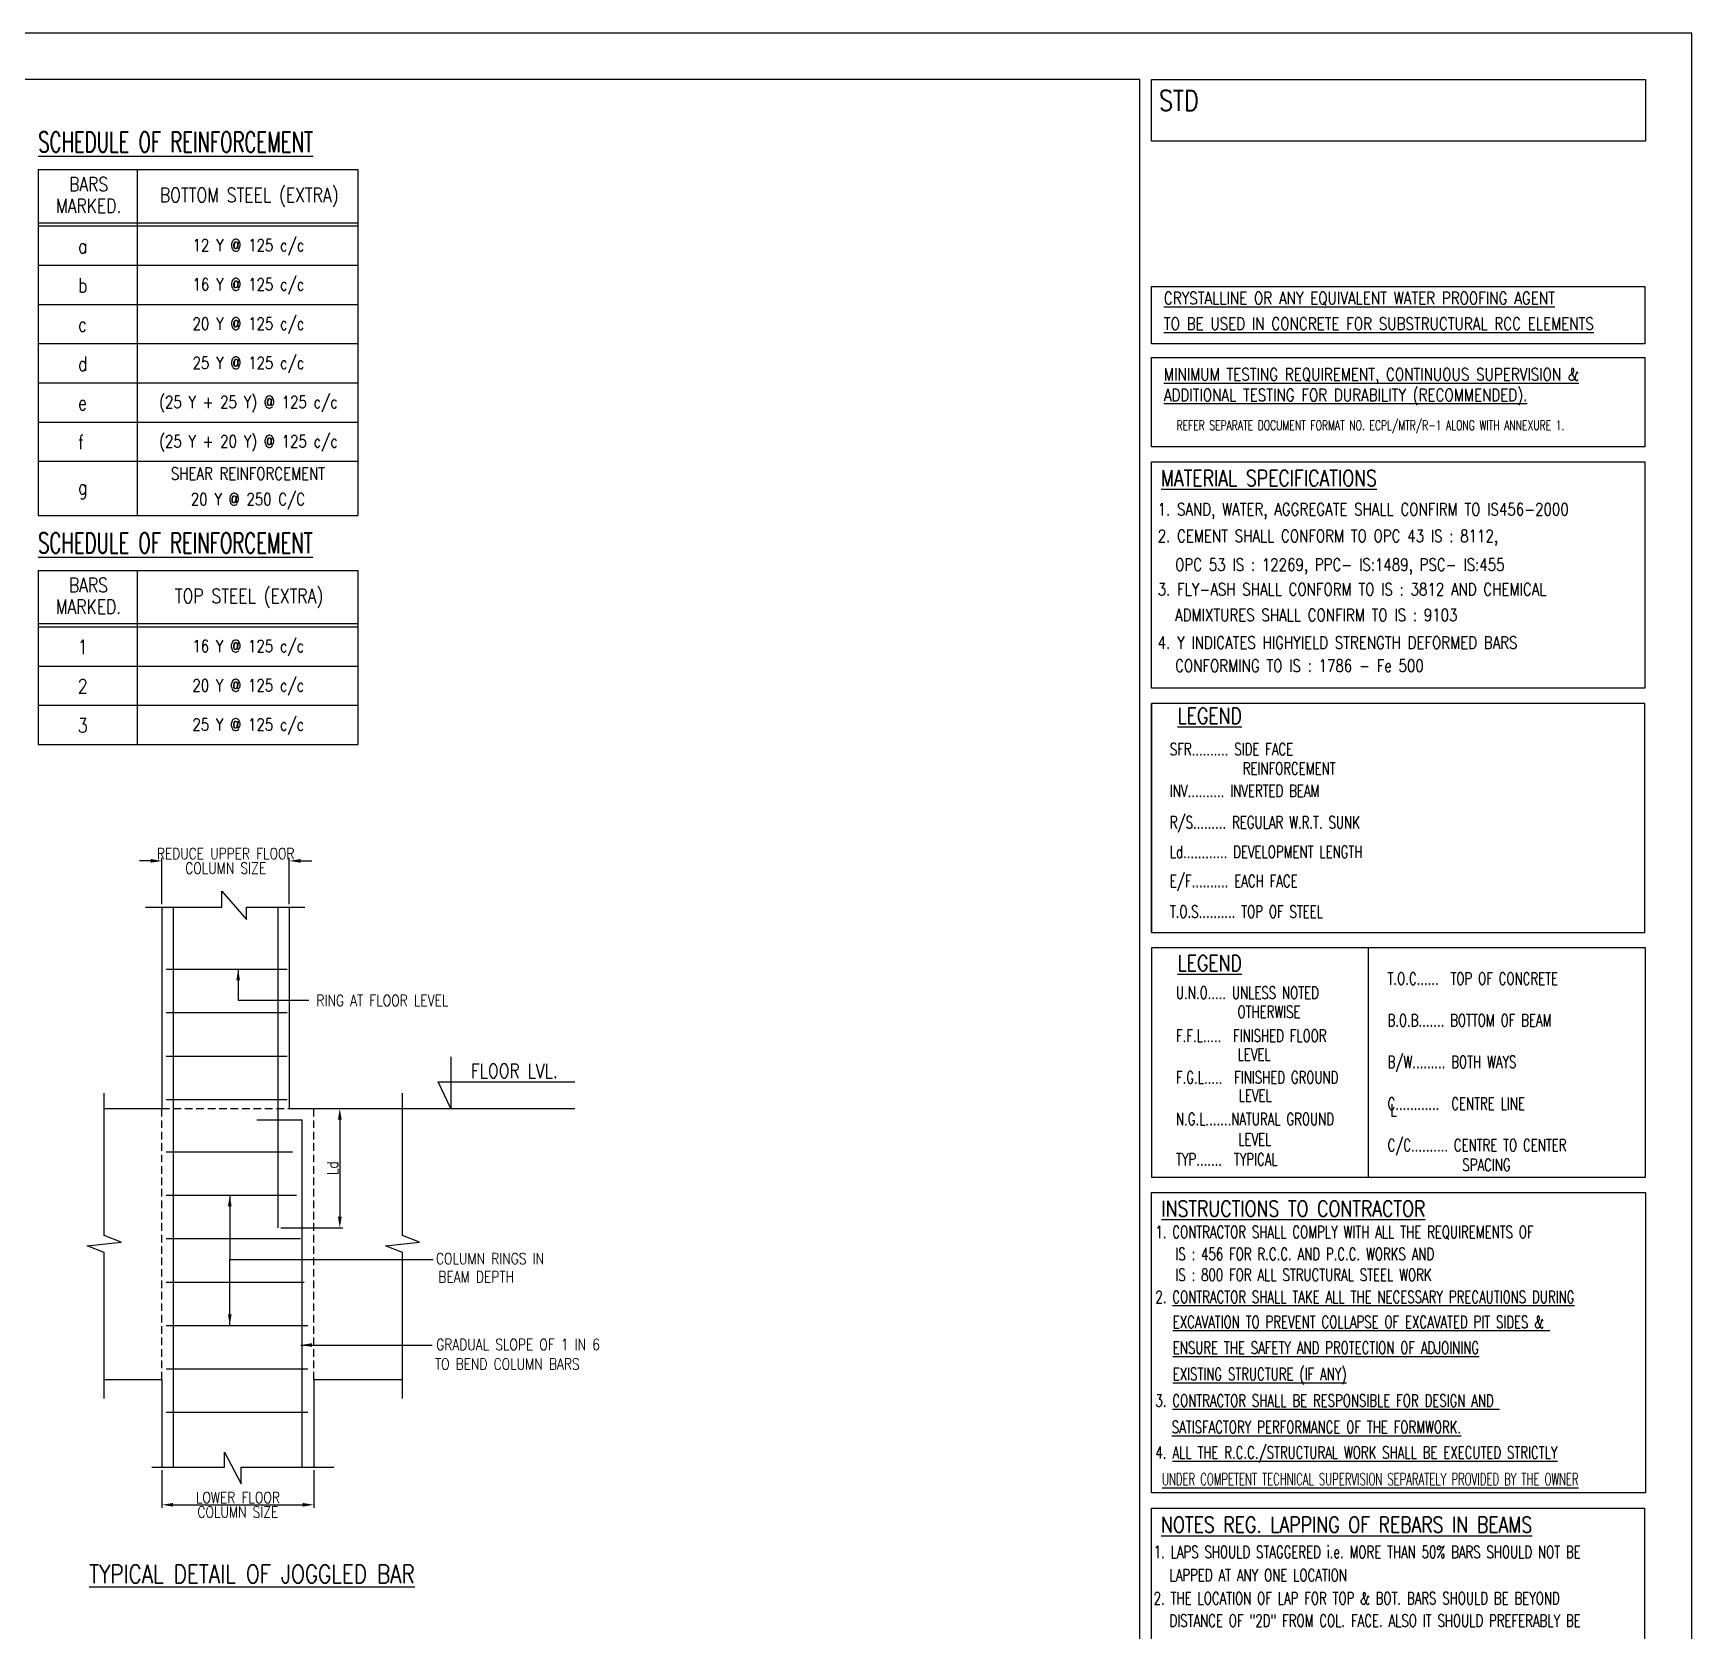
# Model space of a CAD drawing. Extents: x 345615 to 1272425, y -526289 to -156124.
# Drawn here: x 430547 to 471329, y -305099 to -265806 of the extents above; entities that cross this region are included whole.
import ezdxf
from ezdxf.enums import TextEntityAlignment as Align

# ---------------------------------------------------------------- set-up
doc = ezdxf.new("R2010")
doc.units = 0
doc.header["$LTSCALE"] = 500
doc.header["$MEASUREMENT"] = 0
doc.header["$PDMODE"] = 35
doc.header["$PDSIZE"] = -15
doc.linetypes.add('HIDDEN2', pattern=[0.1875, 0.125, -0.0625])
doc.layers.get('DEFPOINTS').update_dxf_attribs({"color": 4})
for name, color, linetype in [('BEAM', 4, 'Continuous'), ('BRAKE LINE', 8, 'Continuous'), ('DIM', 5, 'Continuous'), ('DIM1', 5, 'Continuous'), ('FRAME TABLE', 5, 'Continuous'), ('level', 3, 'Continuous'), ('notes', 1, 'Continuous'), ('S-273 DAI', 3, 'Continuous'), ('S-COLUMN', 1, 'Continuous'), ('S-CONCRET LINE', 4, 'Continuous'), ('S-REINFORCEMENT', 6, 'Continuous'), ('S-TEXT', 2, 'Continuous'), ('S-TEXT-1', 4, 'Continuous'), ('S-TITLE', 6, 'Continuous'), ('s_TITILE', 9, 'Continuous'), ('TEXT NORMAL', 4, 'Continuous'), ('TITLE', 4, 'Continuous'), ('TXT1', 2, 'Continuous')]:
    doc.layers.add(name, color=color, linetype=linetype)
doc.layers.add('HEADING-TXT', color=1, linetype='Continuous', lineweight=25)
doc.styles.add('ROMAND', font='simplex.shx')
doc.styles.add('ROMANS', font='simplex.shx', dxfattribs={"width": 0.8, "height": 275, "bigfont": 'bigfont.shx'})
doc.dimstyles.new('Copy of INT2TIMES', dxfattribs={"dimtxt": 300, "dimasz": 275, "dimexe": 75, "dimexo": 75, "dimgap": 40, "dimtad": 1, "dimdec": 0, "dimlfac": 0.5, "dimrnd": 5, "dimzin": 0, "dimdsep": 46, "dimtxsty": 'ROMANS', "dimcen": -1, "dimclrd": 5, "dimclre": 5, "dimclrt": 4, "dimadec": 0, "dimazin": 0, "dimtfac": 1, "dimtdec": 0, "dimtix": 1, "dimtofl": 0, "dimtmove": 2, "dimatfit": 3, "dimfxl": 0, "dimtolj": 1, "dimtzin": 0, "dimarcsym": 0})

# ---------------------------------------------------------------- blocks, each defined once
blk = doc.blocks.new('zw$155A')
at = {"layer": 'DIM1', "color": 7}
for points in [[(78700, 53637), (87191, 53637), (87191, 52650), (78700, 52650)], [(78700, 52414), (87191, 52414), (87191, 50881), (78700, 50881)], [(78700, 50618), (87190, 50618), (87190, 46725), (78700, 46725)], [(87190, 46462), (78700, 46462), (78700, 42515), (87190, 42515)], [(87204, 42252), (78700, 42252), (78700, 38305), (87204, 38305)], [(78700, 38042), (87200, 38042), (87200, 32869), (78700, 32869)], [(78700, 32606), (87187, 32606), (87187, 27974), (78700, 27974)]]:
    blk.add_lwpolyline(points, close=True, dxfattribs=at)
at = {"layer": 's_TITILE', "color": 7}
blk.add_lwpolyline([(0, 0), (88000, 0), (88000, 58000), (0, 58000)], close=True, dxfattribs=at)
at = {"layer": 's_TITILE', "color": 1}
for points in [[(1300, 800), (78500, 800), (78500, 57200), (1300, 57200)], [(78700, 57200), (87200, 57200), (87200, 56143), (78700, 56143)]]:
    blk.add_lwpolyline(points, close=True, dxfattribs=at)
at = {"layer": 'TITLE', "color": 0}
for p, q in [((78700, 42515), (78700, 46462)), ((82436, 38305), (82436, 42252))]:
    blk.add_line(p, q, dxfattribs=at)
at = {"layer": 'HEADING-TXT', "color": 6, "style": 'ROMANS', "width": 0.8}
for s, height, p in [('%%UCRYSTALLINE OR ANY EQUIVALENT WATER PROOFING AGENT', 212.41, (78913, 53332)), ('%%UTO BE USED IN CONCRETE FOR SUBSTRUCTURAL RCC ELEMENTS', 212.41, (78913, 52892)), ('%%UMATERIAL SPECIFICATIONS', 271.54, (78865, 50204)), ('%%ULEGEND', 271.5, (79148, 46111)), ('%%ULEGEND', 271.5, (79148, 41854)), ('%%UINSTRUCTIONS TO CONTRACTOR', 271.54, (78870, 37629)), ('%%UNOTES REG. LAPPING OF REBARS IN BEAMS', 271.54, (78866, 32187))]:
    blk.add_text(s, height=height, dxfattribs=at).set_placement(p)
at = {"layer": 'HEADING-TXT', "color": 6, "insert": (78913, 52232), "char_height": 212.411, "width": 8037.04, "attachment_point": 1, "style": 'ROMANS'}
blk.add_mtext('{\\LMINIMUM TESTING REQUIREMENT, CONTINUOUS \\Fsimplex.shx,bigfont.shx;SUPERVISION & ADDITIONAL TESTING \\Fsimplex.shx,bigfont.shx;FOR DURABILITY (RECOMMENDED).}', dxfattribs=at)
at = {"layer": 'notes', "color": 4, "style": 'ROMANS'}
for s, height, width, p in [('REFER SEPARATE DOCUMENT FORMAT NO. ECPL/MTR/R-1 ALONG WITH ANNEXURE 1.', 165.21, 0.7, (79131, 51167)), ('1. SAND, WATER, AGGREGATE SHALL CONFIRM TO IS456-2000', 211.2, 0.8, (78807, 49698)), ('2. CEMENT SHALL CONFORM TO OPC 43 IS : 8112,', 211.2, 0.8, (78807, 49239)), ('OPC 53 IS : 12269, PPC- IS:1489, PSC- IS:455  ', 211.2, 0.8, (79107, 48745)), ('3. FLY-ASH SHALL CONFORM TO IS : 3812 AND CHEMICAL ', 211.2, 0.8, (78807, 48321)), ('ADMIXTURES SHALL CONFIRM TO IS : 9103', 211.2, 0.8, (79107, 47878)), ('4. Y INDICATES HIGHYIELD STRENGTH DEFORMED BARS', 211.2, 0.8, (78807, 47403)), ('CONFORMING TO IS : 1786 - Fe 500', 211.2, 0.8, (79107, 47005)), ('SFR.......... SIDE FACE', 211.2, 0.7, (79016, 45568)), ('REINFORCEMENT', 211.2, 0.7, (80271, 45235)), ('INV.......... INVERTED BEAM', 211.2, 0.7, (79016, 44851)), ('R/S......... REGULAR W.R.T. SUNK', 211.2, 0.7, (79016, 44309)), ('Ld............ DEVELOPMENT LENGTH', 211.2, 0.7, (79016, 43801)), ('E/F.......... EACH FACE', 211.2, 0.7, (79016, 43299)), ('T.O.S.......... TOP OF STEEL', 211.2, 0.7, (79016, 42772)), ('T.O.C......  TOP OF CONCRETE', 211.2, 0.7, (82763, 41618)), ('U.N.O..... UNLESS NOTED', 211.2, 0.7, (79122, 41374)), ('OTHERWISE', 211.2, 0.7, (80181, 41046)), ('B.O.B....... BOTTOM OF BEAM', 211.2, 0.7, (82763, 40901)), ('F.F.L.....  FINISHED FLOOR', 211.2, 0.7, (79122, 40634)), ('LEVEL', 211.2, 0.7, (80181, 40312)), ('B/W......... BOTH WAYS', 211.2, 0.7, (82763, 40184)), ('F.G.L.....  FINISHED GROUND', 211.2, 0.7, (79122, 39917)), ('LEVEL', 211.2, 0.7, (80200, 39606)), ('N.G.L.......NATURAL GROUND', 211.2, 0.7, (79122, 39200)), ('C............  CENTRE LINE', 211.2, 0.7, (82763, 39467)), ('L', 211, 0.7, (82814, 39353)), ('LEVEL', 211.2, 0.7, (80193, 38849)), ('C/C.......... CENTRE TO CENTER', 211.2, 0.7, (82763, 38750)), ('TYP.......  TYPICAL', 211.2, 0.7, (79122, 38507)), ('SPACING', 211.2, 0.7, (84051, 38412)), ('1. CONTRACTOR SHALL COMPLY WITH ALL THE REQUIREMENTS OF ', 211.2, 0.7, (78768, 37255)), ('  IS : 456 FOR R.C.C. AND P.C.C. WORKS AND', 211.2, 0.7, (78908, 36877)), ('  IS : 800 FOR ALL STRUCTURAL STEEL WORK', 211.2, 0.7, (78908, 36518)), ('2. %%UCONTRACTOR SHALL TAKE ALL THE NECESSARY PRECAUTIONS DURING', 211.2, 0.7, (78768, 36138)), ('%%UEXCAVATION TO PREVENT COLLAPSE OF EXCAVATED PIT SIDES & ', 211.2, 0.7, (79066, 35707)), ('%%UENSURE THE SAFETY AND PROTECTION OF ADJOINING', 211.2, 0.7, (79066, 35263)), ('%%UEXISTING STRUCTURE (IF ANY)', 211.2, 0.7, (79066, 34809)), ('3. %%UCONTRACTOR SHALL BE RESPONSIBLE FOR DESIGN AND ', 211.2, 0.7, (78768, 34353)), ('%%uSATISFACTORY PERFORMANCE OF THE FORMWORK.', 211.2, 0.7, (79049, 33897)), ('4. %%UALL THE R.C.C./STRUCTURAL WORK SHALL BE EXECUTED STRICTLY', 211.2, 0.7, (78768, 33460)), ('%%UUNDER COMPETENT TECHNICAL SUPERVISION SEPARATELY PROVIDED BY THE OWNER', 211.2, 0.6, (78882, 33000)), ('1. LAPS SHOULD STAGGERED i.e. MORE THAN 50%%% BARS SHOULD NOT BE ', 211.2, 0.7, (78738, 31747)), ('LAPPED AT ANY ONE LOCATION', 211.2, 0.7, (79010, 31348)), ('2. THE LOCATION OF LAP FOR TOP & BOT. BARS SHOULD BE BEYOND ', 211.2, 0.7, (78738, 30950)), ('DISTANCE OF "2D" FROM COL. FACE. ALSO IT SHOULD PREFERABLY BE ', 211.2, 0.7, (79010, 30565))]:
    blk.add_text(s, height=height, dxfattribs=dict(at, width=width)).set_placement(p)
blk = doc.blocks.new('*D1137')
at = {"layer": 'DEFPOINTS', "color": 0}
for p in [(433714, -301070), (437448, -301070), (437448, -301999)]:
    blk.add_point(p, dxfattribs=at)
at = {"layer": 'DIM', "color": 5, "lineweight": -2, "ltscale": 2}
for p, q in [((433714, -301145), (433714, -302074)), ((437448, -301145), (437448, -302074)), ((433989, -301999), (437173, -301999))]:
    blk.add_line(p, q, dxfattribs=at)
at = {"layer": 'DIM', "color": 5}
for points in [[(433989, -301954), (433989, -302045), (433714, -301999)], [(437173, -302045), (437173, -301954), (437448, -301999)]]:
    blk.add_solid(points, dxfattribs=at)
at = {"layer": 'DIM', "color": 4, "char_height": 275, "attachment_point": 5, "style": 'ROMANS'}
for s, insert in [('\\A1;LOWER FLOOR', (435581, -301822)), ('COLUMN SIZE', (435581, -302177))]:
    blk.add_mtext(s, dxfattribs=dict(at, insert=insert))
blk = doc.blocks.new('*D1138')
at = {"layer": 'DEFPOINTS', "color": 0}
for p in [(436845, -286163), (433714, -287303), (436845, -287303)]:
    blk.add_point(p, dxfattribs=at)
at = {"layer": 'DIM', "color": 5, "lineweight": -2, "ltscale": 2}
for p, q in [((433439, -286163), (433164, -286163)), ((433714, -287228), (433714, -286088)), ((436845, -287228), (436845, -286088)), ((437120, -286163), (437395, -286163))]:
    blk.add_line(p, q, dxfattribs=at)
at = {"layer": 'DIM', "color": 5}
for points in [[(433439, -286208), (433439, -286117), (433714, -286163)], [(437120, -286117), (437120, -286208), (436845, -286163)]]:
    blk.add_solid(points, dxfattribs=at)
at = {"layer": 'DIM', "color": 4, "char_height": 275, "attachment_point": 5, "style": 'ROMANS'}
for s, insert in [('\\A1;REDUCE UPPER FLOOR', (435280, -285985)), ('COLUMN SIZE', (435280, -286340))]:
    blk.add_mtext(s, dxfattribs=dict(at, insert=insert))
blk = doc.blocks.new('*D1139')
at = {"layer": 'DEFPOINTS', "color": 0}
for p in [(436845, -292253), (436565, -295189), (438086, -295189)]:
    blk.add_point(p, dxfattribs=at)
at = {"layer": 'DIM', "color": 5, "lineweight": -2, "ltscale": 2}
for p, q in [((436920, -292253), (438161, -292253)), ((438086, -292528), (438086, -294914)), ((436640, -295189), (438161, -295189))]:
    blk.add_line(p, q, dxfattribs=at)
at = {"layer": 'DIM', "color": 5}
for points in [[(438132, -292528), (438041, -292528), (438086, -292253)], [(438041, -294914), (438132, -294914), (438086, -295189)]]:
    blk.add_solid(points, dxfattribs=at)
at = {"layer": 'DIM', "color": 4, "insert": (437909, -293721), "char_height": 275, "attachment_point": 5, "rotation": 90, "style": 'ROMANS'}
blk.add_mtext('\\A1;Ld', dxfattribs=at)

msp = doc.modelspace()

# ---------------------------------------------------------------- linework, layer by layer
at = {"layer": 'BEAM', "color": 8}
for p, q in [((435186.219, -286906.994), (435788.886, -287601.114)), ((435186.219, -287303.033), (435186.219, -286906.994)), ((433304.996, -287303.033), (435186.219, -287303.033)), ((435788.886, -287303.033), (437226.219, -287303.033)), ((435788.886, -287601.114), (435788.886, -287303.033))]:
    msp.add_line(p, q, dxfattribs=at)
msp.add_lwpolyline([(433465.065, -301070.378), (435248.037, -301070.378), (435248.037, -300702.759), (435663.12, -301485.127), (435663.12, -301070.378), (437936.643, -301070.378)], dxfattribs=at)
at = {"layer": 'BRAKE LINE', "ltscale": 2}
for points in [[(432293.438, -299385.845), (432293.438, -295795.474), (431875.722, -295632.946), (432711.154, -295540.073), (432293.438, -295377.545), (432293.438, -291879.674)], [(439631.553, -299385.845), (439631.553, -295795.474), (439213.837, -295632.946), (440049.268, -295540.073), (439631.553, -295377.545), (439631.553, -291879.674)]]:
    msp.add_lwpolyline(points, dxfattribs=at)
at = {"layer": 'DIM', "ltscale": 2}
msp.add_line((435380.886, -295964.342), (440382.014, -295964.342), dxfattribs=at)
at = {"layer": 'FRAME TABLE', "color": 7}
for p, q in [((430671.947, -269158.145), (438531.195, -269158.145)), ((430671.947, -269158.145), (430671.947, -277669.534)), ((433106.851, -269158.145), (433106.851, -277669.534)), ((438531.195, -269158.145), (438531.195, -277669.534)), ((430671.947, -270468.452), (438531.195, -270468.452)), ((430671.947, -270546.997), (438531.195, -270546.997)), ((430671.947, -277669.534), (438531.195, -277669.534)), ((430667.299, -279017.892), (438526.547, -279017.892)), ((430667.299, -279017.892), (430667.299, -283300.329)), ((433102.203, -279017.892), (433102.203, -283300.329)), ((438526.547, -279017.892), (438526.547, -283300.329)), ((430667.299, -280328.198), (438526.547, -280328.198)), ((430667.299, -280406.744), (438526.547, -280406.744)), ((430667.299, -283300.329), (438526.547, -283300.329))]:
    msp.add_line(p, q, dxfattribs=at)
at = {"layer": 'FRAME TABLE'}
for p, q in [((430671.947, -271511.525), (438531.195, -271511.525)), ((430671.947, -272476.054), (438531.195, -272476.054)), ((430671.947, -273440.582), (438531.195, -273440.582)), ((430671.947, -274405.11), (438531.195, -274405.11)), ((430671.947, -275369.639), (438531.195, -275369.639)), ((430671.947, -276334.167), (438531.195, -276334.167)), ((430671.947, -276334.167), (438531.195, -276334.167)), ((430667.299, -281371.272), (438526.547, -281371.272)), ((430667.299, -282335.8), (438526.547, -282335.8))]:
    msp.add_line(p, q, dxfattribs=at)
at = {"layer": 'level', "color": 2}
msp.add_lwpolyline([(440814.172, -290980.382), (440814.172, -292253.176), (440507.24, -291593.538), (443862.595, -291593.538)], dxfattribs=at)
at = {"layer": 'S-COLUMN'}
for p, q in [((433714.219, -287303.033), (433714.219, -292253.176)), ((436844.886, -287303.033), (436844.886, -292253.176)), ((433714.219, -298919.843), (433714.219, -301070.378)), ((437447.553, -298919.843), (437447.553, -301070.378))]:
    msp.add_line(p, q, dxfattribs=at)
at = {"layer": 'S-COLUMN', "color": 8, "linetype": 'HIDDEN2', "ltscale": 3}
for p, q in [((433714.219, -298919.843), (433714.219, -292253.176)), ((433714.219, -292253.176), (436844.886, -292253.176)), ((437447.553, -298919.843), (437447.553, -292253.176))]:
    msp.add_line(p, q, dxfattribs=at)
at = {"layer": 'S-CONCRET LINE', "color": 130}
for p, q in [((432293.438, -292253.176), (433714.219, -292253.176)), ((436844.886, -292253.176), (439631.553, -292253.176)), ((432293.438, -298919.843), (433714.219, -298919.843)), ((437447.553, -298919.843), (439631.553, -298919.843))]:
    msp.add_line(p, q, dxfattribs=at)
at = {"layer": 'S-REINFORCEMENT'}
for p, q in [((433999.553, -301070.378), (433999.553, -287303.033)), ((436564.886, -287303.033), (436564.886, -295189.268)), ((436044.368, -292533.176), (437162.219, -292533.176)), ((437162.219, -301070.378), (437162.219, -292533.176))]:
    msp.add_line(p, q, dxfattribs=at)
at = {"layer": 'S-REINFORCEMENT', "color": 2}
for p, q in [((433818.219, -288829.144), (436791.553, -288829.144)), ((433818.219, -289895.811), (436791.553, -289895.811)), ((433818.219, -290962.477), (436791.553, -290962.477)), ((433818.219, -292029.144), (436791.553, -292029.144)), ((433818.219, -293319.843), (436925.964, -293319.843)), ((433818.219, -294386.509), (437021.964, -294386.509)), ((433818.219, -295453.176), (437117.964, -295453.176)), ((433818.219, -296519.843), (437213.964, -296519.843)), ((433818.219, -297586.509), (437300.886, -297586.509)), ((433818.219, -298653.176), (437300.886, -298653.176)), ((433818.219, -299719.843), (437300.886, -299719.843))]:
    msp.add_line(p, q, dxfattribs=at)
at = {"layer": 'TEXT NORMAL', "color": 3}
msp.add_line((439631.553, -292253.176), (443862.595, -292253.176), dxfattribs=at)

# ---------------------------------------------------------------- block references
at = {"xscale": 1.428571428571429, "yscale": 1.428571428571429, "zscale": 1.428571428571429}
msp.add_blockref('zw$155A', (345614.881, -348663.35), dxfattribs=at)

# ---------------------------------------------------------------- texts
at = {"layer": 'S-273 DAI', "color": 4, "style": 'ROMAND', "width": 0.8}
for s, p in [('a', (431650.506, -271042.362)), ('b', (431650.506, -272006.89)), ('c', (431650.506, -272971.418)), ('d', (431650.506, -273935.946)), ('e', (431650.506, -274900.475)), ('f', (431650.506, -275865.003)), ('g', (431650.506, -276972.991)), ('1', (431645.858, -280902.108)), ('2', (431645.858, -281866.637)), ('3', (431645.858, -282831.165))]:
    msp.add_text(s, height=350, dxfattribs=at).set_placement(p, align=Align.MIDDLE_LEFT)
at = {"layer": 'S-TEXT', "color": 2, "style": 'ROMANS', "width": 0.8}
for s, p in [('BARS', (431910.237, -269519.427)), ('BOTTOM STEEL (EXTRA)', (435858.661, -269811.312)), ('MARKED.', (431910.237, -270053.228)), ('BARS', (431905.589, -279379.174)), ('MARKED.', (431905.589, -279912.975)), ('TOP STEEL (EXTRA)', (435854.013, -279671.059))]:
    msp.add_text(s, height=350, dxfattribs=at).set_placement(p, align=Align.MIDDLE)
at = {"layer": 'S-TEXT-1', "style": 'ROMANS', "width": 0.8}
for s, p in [('12 Y @ 125 c/c', (435839.98, -271042.362)), ('16 Y @ 125 c/c', (435839.98, -272006.89)), ('20 Y @ 125 c/c', (435839.98, -272971.418)), ('25 Y @ 125 c/c', (435839.98, -273935.946)), ('(25 Y + 25 Y) @ 125 c/c', (435839.98, -274900.475)), ('(25 Y + 20 Y) @ 125 c/c', (435839.98, -275865.003)), ('SHEAR REINFORCEMENT', (435827.182, -276637.716)), ('20 Y @ 250 C/C', (435827.182, -277289.883)), ('16 Y @ 125 c/c', (435835.332, -280902.108)), ('20 Y @ 125 c/c', (435835.332, -281866.637)), ('25 Y @ 125 c/c', (435835.332, -282831.165))]:
    msp.add_text(s, height=300, dxfattribs=at).set_placement(p, align=Align.MIDDLE)
at = {"layer": 'S-TEXT-1', "linetype": 'ByBlock', "style": 'ROMANS', "width": 0.8}
for s, p in [('RING AT FLOOR LEVEL', (437511.737, -289733.903)), ('COLUMN RINGS IN', (440451.276, -296082.671)), ('BEAM DEPTH', (440510.932, -296530.629)), ('GRADUAL SLOPE OF 1 IN 6', (440456.829, -298194.799)), ('TO BEND COLUMN BARS', (440426.329, -298674.895))]:
    msp.add_text(s, height=275, dxfattribs=at).set_placement(p)
at = {"layer": 'S-TITLE', "style": 'ROMANS', "width": 0.65}
for p in [(430671.947, -268732.792), (430667.299, -278592.539)]:
    msp.add_text('%%USCHEDULE OF REINFORCEMENT', height=500, dxfattribs=at).set_placement(p)
at = {"layer": 'S-TITLE', "style": 'ROMANS', "width": 0.8}
msp.add_text('%%UTYPICAL DETAIL OF JOGGLED BAR', height=450, dxfattribs=at).set_placement((435924.776, -303701.025), align=Align.MIDDLE_CENTER)
at = {"layer": 'TITLE', "color": 2, "style": 'ROMANS', "width": 0.8}
msp.add_text('STD', height=500, dxfattribs=at).set_placement((458226.304, -267462.979), align=Align.MIDDLE_LEFT)
at = {"layer": 'TXT1', "style": 'ROMAND', "width": 0.8}
msp.add_text('FLOOR LVL.', height=350, dxfattribs=at).set_placement((442377.926, -291327.871), align=Align.MIDDLE)

# ---------------------------------------------------------------- dimensions: what is measured, and where the dimension line sits
at = {"layer": 'DIM', "ltscale": 2}
for base, p1, p2, text, picture, middle in [((436844.886, -286162.596), (433714.219, -287303.033), (436844.886, -287303.033), 'REDUCE UPPER FLOOR\\X COLUMN SIZE', '*D1138', (435279.553, -286162.596)), ((437447.553, -301999.388), (433714.219, -301070.378), (437447.553, -301070.378), 'LOWER FLOOR\\X COLUMN SIZE', '*D1137', (435580.886, -301999.388))]:
    dim = msp.add_linear_dim(base=base, p1=p1, p2=p2, text=text, dimstyle='Copy of INT2TIMES', override={"dimtxsty": 'ROMANS'}, dxfattribs=at)
    dim.commit()
    dim.dimension.update_dxf_attribs({"geometry": picture, "text_midpoint": middle})
dim = msp.add_linear_dim(base=(438086.371, -295189.268), p1=(436844.886, -292253.176), p2=(436564.886, -295189.268), angle=90, text='Ld', dimstyle='Copy of INT2TIMES', dxfattribs=at)
dim.commit()
dim.dimension.update_dxf_attribs({"geometry": '*D1139', "text_midpoint": (437908.871, -293721.222)})

# ---------------------------------------------------------------- leaders
for points in [[(435587.553, -288829.144), (435587.553, -289586.27), (437324.256, -289586.27)], [(435381.068, -294387.843), (435380.947, -295964.342)], [(435381.068, -297586.509), (435380.947, -295964.342)], [(437128.876, -298070.36), (440355.914, -298070.36)]]:
    msp.add_leader(points, dimstyle='Copy of INT2TIMES', dxfattribs=at)

doc.saveas('drawing.dxf')
